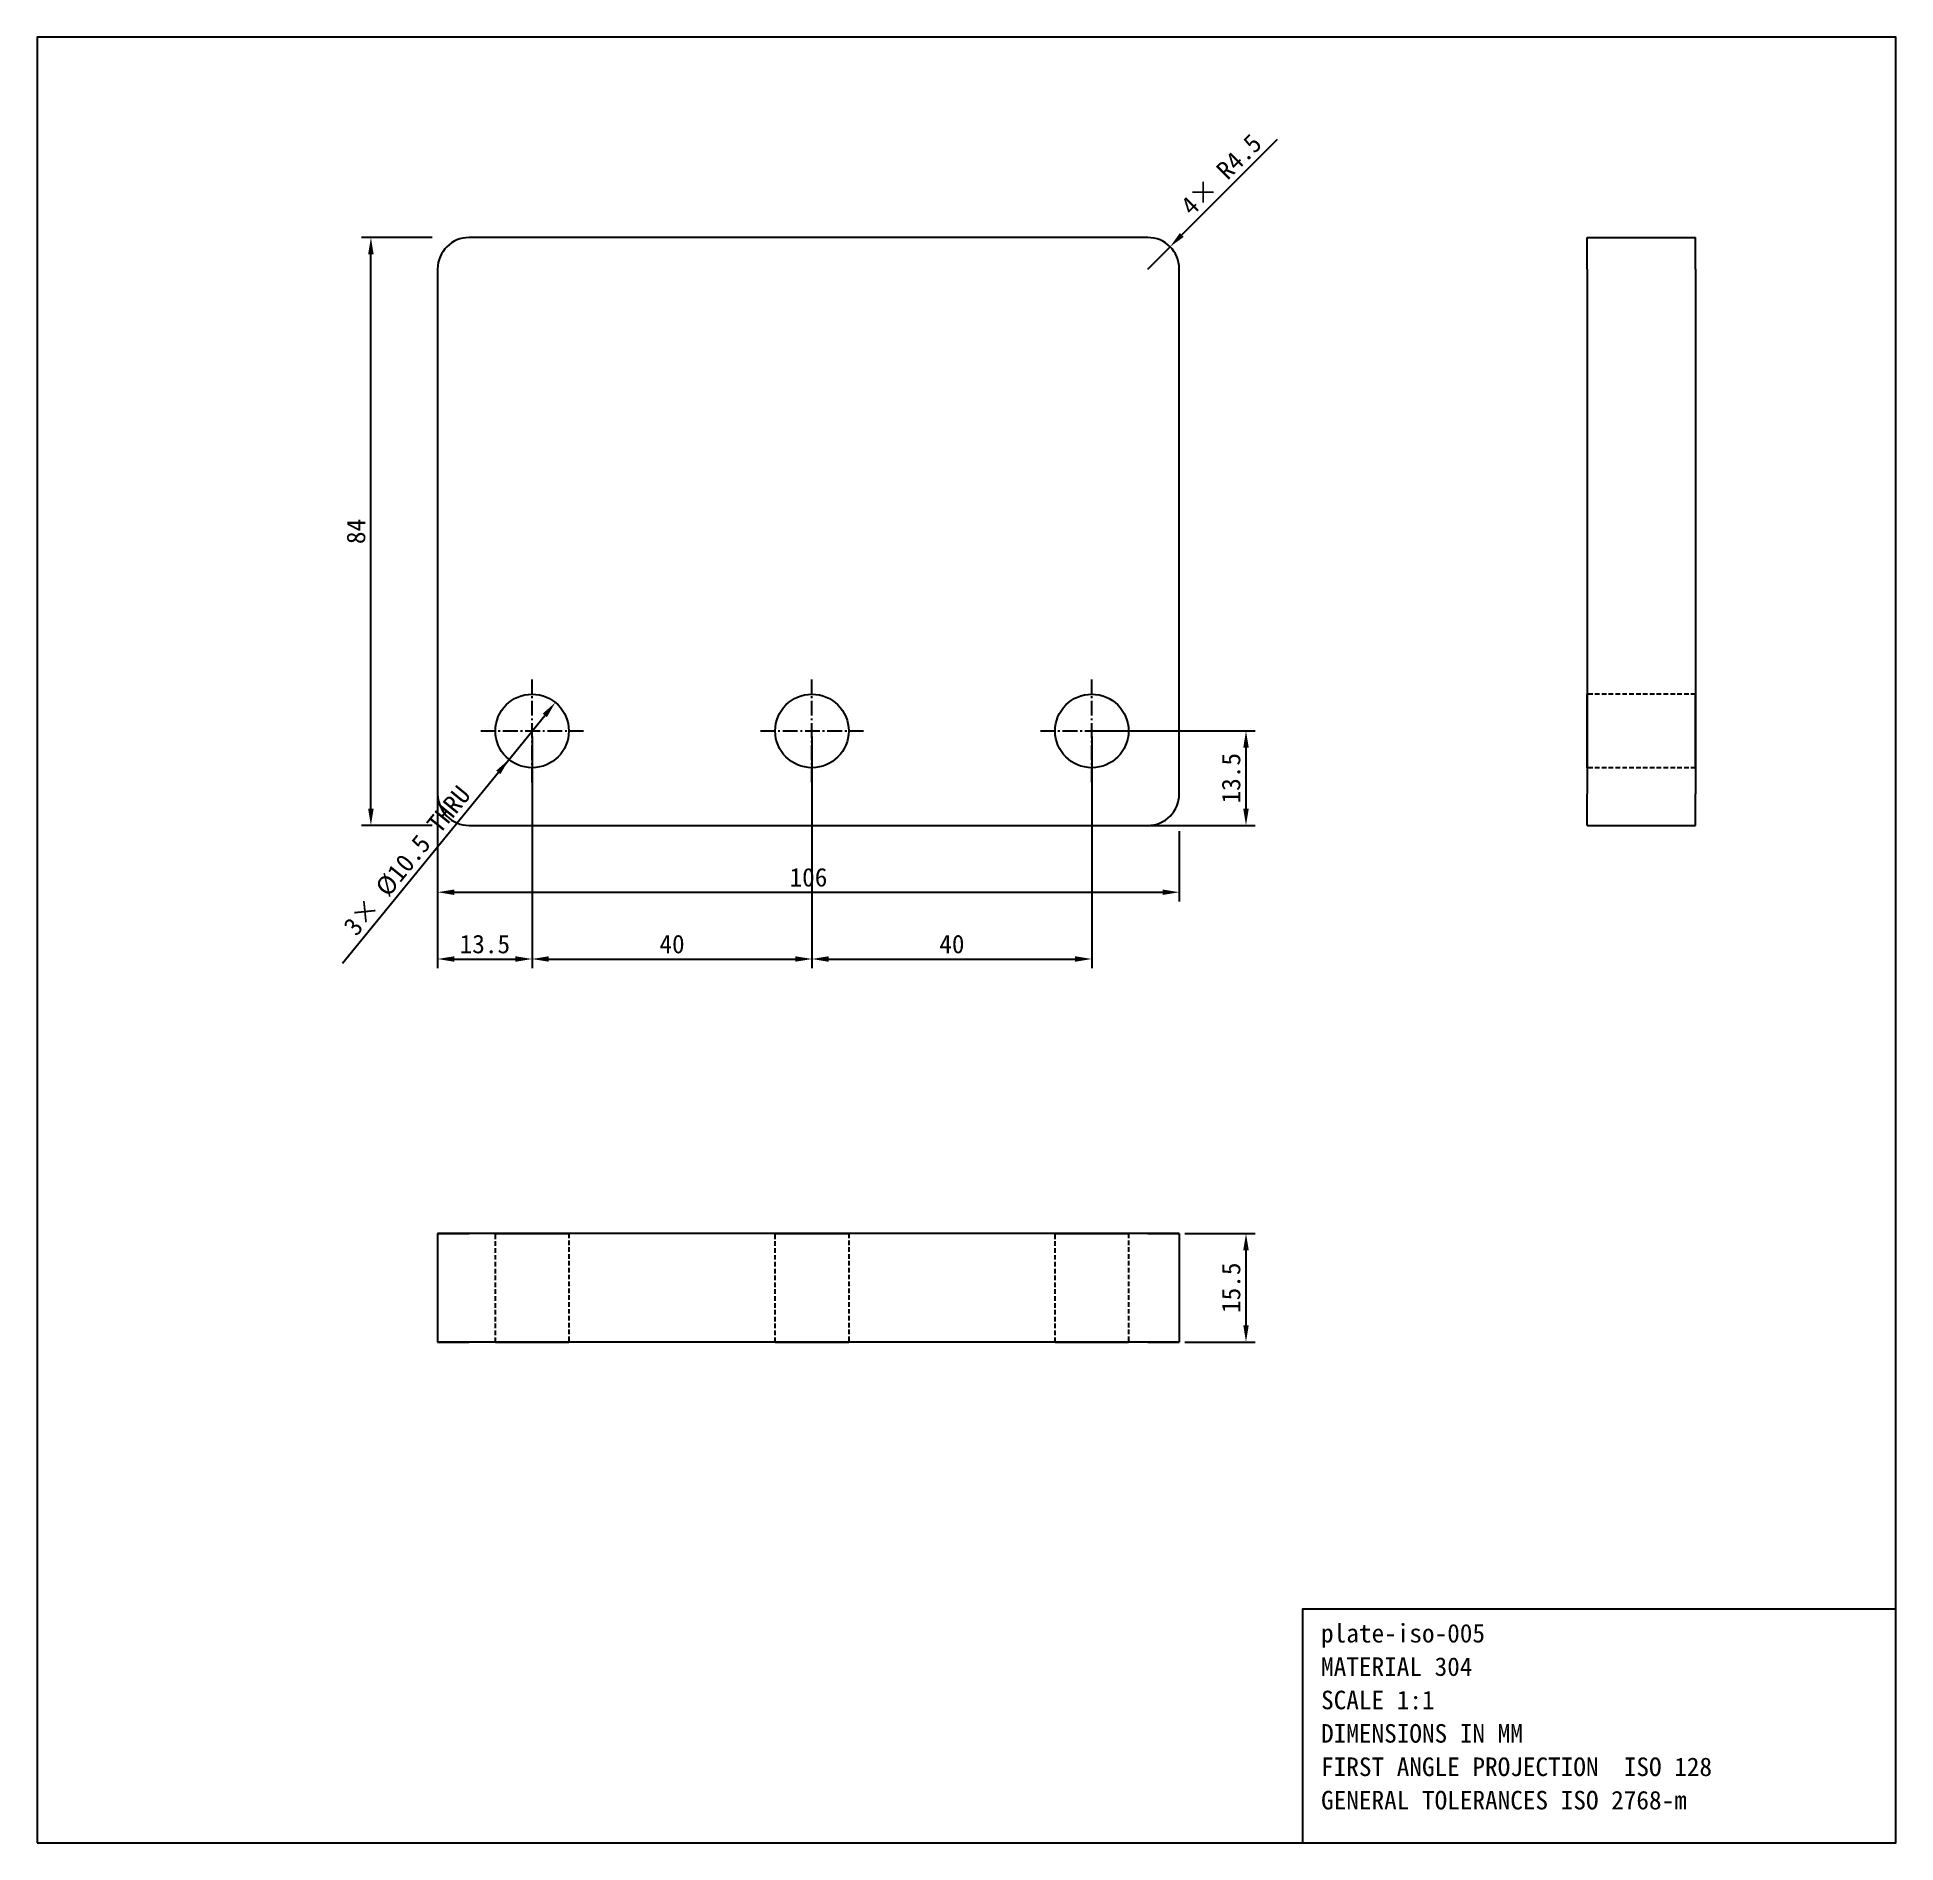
# Model space of a CAD drawing. Header units: millimetres. Extents: x -110 to 155, y -187 to 71.
import ezdxf

# ---------------------------------------------------------------- set-up
doc = ezdxf.new("R2010")
doc.units = ezdxf.units.MM
doc.linetypes.add('CENTER', pattern=[3.18, 2.12, -0.3975, 0.265, -0.3975])
doc.linetypes.add('DASHED', pattern=[0.9805, 0.6625, -0.318])
for name, color, linetype in [('中心线', 1, 'CENTER'), ('尺寸线', 3, 'CONTINUOUS'), ('文字', 7, 'CONTINUOUS'), ('虚线', 7, 'DASHED'), ('轮廓线', 7, 'CONTINUOUS')]:
    doc.layers.add(name, color=color, linetype=linetype)
doc.styles.add('CN', font='simsun.ttc')
doc.dimstyles.get("Standard").update_dxf_attribs({"dimtxt": 2.65, "dimasz": 2.385, "dimexe": 1.325, "dimexo": 0.795, "dimgap": 0.795, "dimtad": 1, "dimdsep": 46, "dimtxsty": 'CN', "dimcen": 2.5, "dimazin": 3, "dimtfac": 1, "dimtmove": 0, "dimatfit": 3})

msp = doc.modelspace()

# ---------------------------------------------------------------- linework, layer by layer
at = {"layer": '中心线'}
for p, q in [((-39.5, -35.85), (-39.5, -21.15)), ((0.5, -35.85), (0.5, -21.15)), ((40.5, -35.85), (40.5, -21.15)), ((-46.85, -28.5), (-32.15, -28.5)), ((-6.85, -28.5), (7.85, -28.5)), ((33.15, -28.5), (47.85, -28.5))]:
    msp.add_line(p, q, dxfattribs=at)
at = {"layer": '虚线'}
for p, q in [((126.8, -23.25), (111.3, -23.25)), ((126.8, -33.75), (111.3, -33.75)), ((-44.75, -115.8), (-44.75, -100.3)), ((-34.25, -100.3), (-34.25, -115.8)), ((-4.75, -115.8), (-4.75, -100.3)), ((5.75, -100.3), (5.75, -115.8)), ((35.25, -115.8), (35.25, -100.3)), ((45.75, -100.3), (45.75, -115.8))]:
    msp.add_line(p, q, dxfattribs=at)
for points in [[(111.3, -33.75), (111.3, -33.673), (111.3, -33.554), (111.3, -33.327), (111.3, -33.022), (111.3, -32.657), (111.3, -32.189), (111.3, -31.69), (111.3, -31.11), (111.3, -30.5), (111.3, -29.853), (111.3, -29.181), (111.3, -28.5), (111.3, -27.819), (111.3, -27.147), (111.3, -26.5), (111.3, -25.89), (111.3, -25.31), (111.3, -24.811), (111.3, -24.343), (111.3, -23.978), (111.3, -23.673), (111.3, -23.446), (111.3, -23.327), (111.3, -23.25)], [(111.3, -23.25), (111.3, -23.269), (111.3, -23.299), (111.3, -23.357), (111.3, -23.436), (111.3, -23.531), (111.3, -23.657), (111.3, -23.794), (111.3, -23.96), (111.3, -24.14), (111.3, -24.339), (111.3, -24.559), (111.3, -24.788), (111.3, -25.044), (111.3, -25.307), (111.3, -25.587), (111.3, -25.879), (111.3, -26.179), (111.3, -26.494), (111.3, -26.813), (111.3, -27.143), (111.3, -27.477), (111.3, -27.815), (111.3, -28.157), (111.3, -28.5)], [(126.8, -33.75), (126.8, -33.673), (126.8, -33.554), (126.8, -33.327), (126.8, -33.022), (126.8, -32.657), (126.8, -32.189), (126.8, -31.69), (126.8, -31.11), (126.8, -30.5), (126.8, -29.853), (126.8, -29.181), (126.8, -28.5), (126.8, -27.819), (126.8, -27.147), (126.8, -26.5), (126.8, -25.89), (126.8, -25.31), (126.8, -24.811), (126.8, -24.343), (126.8, -23.978), (126.8, -23.673), (126.8, -23.446), (126.8, -23.327), (126.8, -23.25)], [(126.8, -23.25), (126.8, -23.269), (126.8, -23.299), (126.8, -23.357), (126.8, -23.436), (126.8, -23.531), (126.8, -23.657), (126.8, -23.794), (126.8, -23.96), (126.8, -24.14), (126.8, -24.339), (126.8, -24.559), (126.8, -24.788), (126.8, -25.044), (126.8, -25.307), (126.8, -25.587), (126.8, -25.879), (126.8, -26.179), (126.8, -26.494), (126.8, -26.813), (126.8, -27.143), (126.8, -27.477), (126.8, -27.815), (126.8, -28.157), (126.8, -28.5)], [(111.3, -28.5), (111.3, -28.843), (111.3, -29.185), (111.3, -29.523), (111.3, -29.857), (111.3, -30.187), (111.3, -30.506), (111.3, -30.821), (111.3, -31.121), (111.3, -31.413), (111.3, -31.693), (111.3, -31.956), (111.3, -32.212), (111.3, -32.441), (111.3, -32.661), (111.3, -32.86), (111.3, -33.04), (111.3, -33.206), (111.3, -33.343), (111.3, -33.469), (111.3, -33.564), (111.3, -33.643), (111.3, -33.701), (111.3, -33.731), (111.3, -33.75)], [(126.8, -28.5), (126.8, -28.843), (126.8, -29.185), (126.8, -29.523), (126.8, -29.857), (126.8, -30.187), (126.8, -30.506), (126.8, -30.821), (126.8, -31.121), (126.8, -31.413), (126.8, -31.693), (126.8, -31.956), (126.8, -32.212), (126.8, -32.441), (126.8, -32.661), (126.8, -32.86), (126.8, -33.04), (126.8, -33.206), (126.8, -33.343), (126.8, -33.469), (126.8, -33.564), (126.8, -33.643), (126.8, -33.701), (126.8, -33.731), (126.8, -33.75)], [(-48.5, -100.3), (-48.794, -100.3), (-49.087, -100.3), (-49.377, -100.3), (-49.663, -100.3), (-49.946, -100.3), (-50.219, -100.3), (-50.489, -100.3), (-50.747, -100.3), (-50.997, -100.3), (-51.237, -100.3), (-51.462, -100.3), (-51.682, -100.3), (-51.878, -100.3), (-52.067, -100.3), (-52.237, -100.3), (-52.392, -100.3), (-52.534, -100.3), (-52.651, -100.3), (-52.759, -100.3), (-52.841, -100.3), (-52.908, -100.3), (-52.958, -100.3), (-52.983, -100.3), (-53, -100.3)], [(-34.25, -100.3), (-34.327, -100.3), (-34.446, -100.3), (-34.673, -100.3), (-34.978, -100.3), (-35.343, -100.3), (-35.811, -100.3), (-36.31, -100.3), (-36.89, -100.3), (-37.5, -100.3), (-38.147, -100.3), (-38.819, -100.3), (-39.5, -100.3), (-40.181, -100.3), (-40.853, -100.3), (-41.5, -100.3), (-42.11, -100.3), (-42.69, -100.3), (-43.189, -100.3), (-43.657, -100.3), (-44.022, -100.3), (-44.327, -100.3), (-44.554, -100.3), (-44.673, -100.3), (-44.75, -100.3)], [(-44.75, -100.3), (-44.673, -100.3), (-44.554, -100.3), (-44.327, -100.3), (-44.022, -100.3), (-43.657, -100.3), (-43.189, -100.3), (-42.69, -100.3), (-42.11, -100.3), (-41.5, -100.3), (-40.853, -100.3), (-40.181, -100.3), (-39.5, -100.3), (-38.819, -100.3), (-38.147, -100.3), (-37.5, -100.3), (-36.89, -100.3), (-36.31, -100.3), (-35.811, -100.3), (-35.343, -100.3), (-34.978, -100.3), (-34.673, -100.3), (-34.446, -100.3), (-34.327, -100.3), (-34.25, -100.3)], [(5.75, -100.3), (5.673, -100.3), (5.554, -100.3), (5.327, -100.3), (5.022, -100.3), (4.657, -100.3), (4.189, -100.3), (3.69, -100.3), (3.11, -100.3), (2.5, -100.3), (1.853, -100.3), (1.181, -100.3), (0.5, -100.3), (-0.181, -100.3), (-0.853, -100.3), (-1.5, -100.3), (-2.11, -100.3), (-2.69, -100.3), (-3.189, -100.3), (-3.657, -100.3), (-4.022, -100.3), (-4.327, -100.3), (-4.554, -100.3), (-4.673, -100.3), (-4.75, -100.3)], [(-4.75, -100.3), (-4.673, -100.3), (-4.554, -100.3), (-4.327, -100.3), (-4.022, -100.3), (-3.657, -100.3), (-3.189, -100.3), (-2.69, -100.3), (-2.11, -100.3), (-1.5, -100.3), (-0.853, -100.3), (-0.181, -100.3), (0.5, -100.3), (1.181, -100.3), (1.853, -100.3), (2.5, -100.3), (3.11, -100.3), (3.69, -100.3), (4.189, -100.3), (4.657, -100.3), (5.022, -100.3), (5.327, -100.3), (5.554, -100.3), (5.673, -100.3), (5.75, -100.3)], [(45.75, -100.3), (45.673, -100.3), (45.554, -100.3), (45.327, -100.3), (45.022, -100.3), (44.657, -100.3), (44.189, -100.3), (43.69, -100.3), (43.11, -100.3), (42.5, -100.3), (41.853, -100.3), (41.181, -100.3), (40.5, -100.3), (39.819, -100.3), (39.147, -100.3), (38.5, -100.3), (37.89, -100.3), (37.31, -100.3), (36.811, -100.3), (36.343, -100.3), (35.978, -100.3), (35.673, -100.3), (35.446, -100.3), (35.327, -100.3), (35.25, -100.3)], [(35.25, -100.3), (35.327, -100.3), (35.446, -100.3), (35.673, -100.3), (35.978, -100.3), (36.343, -100.3), (36.811, -100.3), (37.31, -100.3), (37.89, -100.3), (38.5, -100.3), (39.147, -100.3), (39.819, -100.3), (40.5, -100.3), (41.181, -100.3), (41.853, -100.3), (42.5, -100.3), (43.11, -100.3), (43.69, -100.3), (44.189, -100.3), (44.657, -100.3), (45.022, -100.3), (45.327, -100.3), (45.554, -100.3), (45.673, -100.3), (45.75, -100.3)], [(48.5, -100.3), (48.794, -100.3), (49.087, -100.3), (49.377, -100.3), (49.663, -100.3), (49.946, -100.3), (50.219, -100.3), (50.489, -100.3), (50.747, -100.3), (50.997, -100.3), (51.237, -100.3), (51.462, -100.3), (51.682, -100.3), (51.878, -100.3), (52.067, -100.3), (52.237, -100.3), (52.392, -100.3), (52.534, -100.3), (52.651, -100.3), (52.759, -100.3), (52.841, -100.3), (52.908, -100.3), (52.958, -100.3), (52.983, -100.3), (53, -100.3)], [(-48.5, -115.8), (-48.794, -115.8), (-49.087, -115.8), (-49.377, -115.8), (-49.663, -115.8), (-49.946, -115.8), (-50.219, -115.8), (-50.489, -115.8), (-50.747, -115.8), (-50.997, -115.8), (-51.237, -115.8), (-51.462, -115.8), (-51.682, -115.8), (-51.878, -115.8), (-52.067, -115.8), (-52.237, -115.8), (-52.392, -115.8), (-52.534, -115.8), (-52.651, -115.8), (-52.759, -115.8), (-52.841, -115.8), (-52.908, -115.8), (-52.958, -115.8), (-52.983, -115.8), (-53, -115.8)], [(-34.25, -115.8), (-34.327, -115.8), (-34.446, -115.8), (-34.673, -115.8), (-34.978, -115.8), (-35.343, -115.8), (-35.811, -115.8), (-36.31, -115.8), (-36.89, -115.8), (-37.5, -115.8), (-38.147, -115.8), (-38.819, -115.8), (-39.5, -115.8), (-40.181, -115.8), (-40.853, -115.8), (-41.5, -115.8), (-42.11, -115.8), (-42.69, -115.8), (-43.189, -115.8), (-43.657, -115.8), (-44.022, -115.8), (-44.327, -115.8), (-44.554, -115.8), (-44.673, -115.8), (-44.75, -115.8)], [(-44.75, -115.8), (-44.673, -115.8), (-44.554, -115.8), (-44.327, -115.8), (-44.022, -115.8), (-43.657, -115.8), (-43.189, -115.8), (-42.69, -115.8), (-42.11, -115.8), (-41.5, -115.8), (-40.853, -115.8), (-40.181, -115.8), (-39.5, -115.8), (-38.819, -115.8), (-38.147, -115.8), (-37.5, -115.8), (-36.89, -115.8), (-36.31, -115.8), (-35.811, -115.8), (-35.343, -115.8), (-34.978, -115.8), (-34.673, -115.8), (-34.446, -115.8), (-34.327, -115.8), (-34.25, -115.8)], [(5.75, -115.8), (5.673, -115.8), (5.554, -115.8), (5.327, -115.8), (5.022, -115.8), (4.657, -115.8), (4.189, -115.8), (3.69, -115.8), (3.11, -115.8), (2.5, -115.8), (1.853, -115.8), (1.181, -115.8), (0.5, -115.8), (-0.181, -115.8), (-0.853, -115.8), (-1.5, -115.8), (-2.11, -115.8), (-2.69, -115.8), (-3.189, -115.8), (-3.657, -115.8), (-4.022, -115.8), (-4.327, -115.8), (-4.554, -115.8), (-4.673, -115.8), (-4.75, -115.8)], [(-4.75, -115.8), (-4.673, -115.8), (-4.554, -115.8), (-4.327, -115.8), (-4.022, -115.8), (-3.657, -115.8), (-3.189, -115.8), (-2.69, -115.8), (-2.11, -115.8), (-1.5, -115.8), (-0.853, -115.8), (-0.181, -115.8), (0.5, -115.8), (1.181, -115.8), (1.853, -115.8), (2.5, -115.8), (3.11, -115.8), (3.69, -115.8), (4.189, -115.8), (4.657, -115.8), (5.022, -115.8), (5.327, -115.8), (5.554, -115.8), (5.673, -115.8), (5.75, -115.8)], [(45.75, -115.8), (45.673, -115.8), (45.554, -115.8), (45.327, -115.8), (45.022, -115.8), (44.657, -115.8), (44.189, -115.8), (43.69, -115.8), (43.11, -115.8), (42.5, -115.8), (41.853, -115.8), (41.181, -115.8), (40.5, -115.8), (39.819, -115.8), (39.147, -115.8), (38.5, -115.8), (37.89, -115.8), (37.31, -115.8), (36.811, -115.8), (36.343, -115.8), (35.978, -115.8), (35.673, -115.8), (35.446, -115.8), (35.327, -115.8), (35.25, -115.8)], [(35.25, -115.8), (35.327, -115.8), (35.446, -115.8), (35.673, -115.8), (35.978, -115.8), (36.343, -115.8), (36.811, -115.8), (37.31, -115.8), (37.89, -115.8), (38.5, -115.8), (39.147, -115.8), (39.819, -115.8), (40.5, -115.8), (41.181, -115.8), (41.853, -115.8), (42.5, -115.8), (43.11, -115.8), (43.69, -115.8), (44.189, -115.8), (44.657, -115.8), (45.022, -115.8), (45.327, -115.8), (45.554, -115.8), (45.673, -115.8), (45.75, -115.8)], [(48.5, -115.8), (48.794, -115.8), (49.087, -115.8), (49.377, -115.8), (49.663, -115.8), (49.946, -115.8), (50.219, -115.8), (50.489, -115.8), (50.747, -115.8), (50.997, -115.8), (51.237, -115.8), (51.462, -115.8), (51.682, -115.8), (51.878, -115.8), (52.067, -115.8), (52.237, -115.8), (52.392, -115.8), (52.534, -115.8), (52.651, -115.8), (52.759, -115.8), (52.841, -115.8), (52.908, -115.8), (52.958, -115.8), (52.983, -115.8), (53, -115.8)]]:
    msp.add_lwpolyline(points, dxfattribs=at)
at = {"layer": '轮廓线'}
for p, q in [((48.5, 42), (-48.5, 42)), ((111.3, 42), (126.8, 42)), ((-53, 37.5), (-53, -37.5)), ((53, -37.5), (53, 37.5)), ((111.3, 37.5), (111.3, -37.5)), ((126.8, 37.5), (126.8, -37.5)), ((-48.5, -42), (48.5, -42)), ((111.3, -42), (126.8, -42)), ((-53, -100.3), (-53, -115.8)), ((48.5, -100.3), (-48.5, -100.3)), ((53, -100.3), (53, -115.8)), ((48.5, -115.8), (-48.5, -115.8))]:
    msp.add_line(p, q, dxfattribs=at)
for points in [[(-110.24, -187.35), (155.42, -187.35), (155.42, 70.62), (-110.24, 70.62)], [(70.62, -187.35), (155.42, -187.35), (155.42, -153.96), (70.62, -153.96)]]:
    msp.add_lwpolyline(points, close=True, dxfattribs=at)
for points in [[(111.3, 37.5), (111.3, 37.794), (111.3, 38.087), (111.3, 38.377), (111.3, 38.663), (111.3, 38.946), (111.3, 39.219), (111.3, 39.489), (111.3, 39.747), (111.3, 39.997), (111.3, 40.237), (111.3, 40.462), (111.3, 40.682), (111.3, 40.878), (111.3, 41.067), (111.3, 41.237), (111.3, 41.392), (111.3, 41.534), (111.3, 41.651), (111.3, 41.759), (111.3, 41.841), (111.3, 41.908), (111.3, 41.958), (111.3, 41.983), (111.3, 42)], [(126.8, 37.5), (126.8, 37.794), (126.8, 38.087), (126.8, 38.377), (126.8, 38.663), (126.8, 38.946), (126.8, 39.219), (126.8, 39.489), (126.8, 39.747), (126.8, 39.997), (126.8, 40.237), (126.8, 40.462), (126.8, 40.682), (126.8, 40.878), (126.8, 41.067), (126.8, 41.237), (126.8, 41.392), (126.8, 41.534), (126.8, 41.651), (126.8, 41.759), (126.8, 41.841), (126.8, 41.908), (126.8, 41.958), (126.8, 41.983), (126.8, 42)], [(111.3, -42), (111.3, -41.983), (111.3, -41.958), (111.3, -41.908), (111.3, -41.841), (111.3, -41.759), (111.3, -41.651), (111.3, -41.534), (111.3, -41.392), (111.3, -41.237), (111.3, -41.067), (111.3, -40.878), (111.3, -40.682), (111.3, -40.462), (111.3, -40.237), (111.3, -39.997), (111.3, -39.747), (111.3, -39.489), (111.3, -39.219), (111.3, -38.946), (111.3, -38.663), (111.3, -38.377), (111.3, -38.087), (111.3, -37.794), (111.3, -37.5)], [(126.8, -42), (126.8, -41.983), (126.8, -41.958), (126.8, -41.908), (126.8, -41.841), (126.8, -41.759), (126.8, -41.651), (126.8, -41.534), (126.8, -41.392), (126.8, -41.237), (126.8, -41.067), (126.8, -40.878), (126.8, -40.682), (126.8, -40.462), (126.8, -40.237), (126.8, -39.997), (126.8, -39.747), (126.8, -39.489), (126.8, -39.219), (126.8, -38.946), (126.8, -38.663), (126.8, -38.377), (126.8, -38.087), (126.8, -37.794), (126.8, -37.5)], [(-53, -100.3), (-52.983, -100.3), (-52.958, -100.3), (-52.908, -100.3), (-52.841, -100.3), (-52.759, -100.3), (-52.651, -100.3), (-52.534, -100.3), (-52.392, -100.3), (-52.237, -100.3), (-52.067, -100.3), (-51.878, -100.3), (-51.682, -100.3), (-51.462, -100.3), (-51.237, -100.3), (-50.997, -100.3), (-50.747, -100.3), (-50.489, -100.3), (-50.219, -100.3), (-49.946, -100.3), (-49.663, -100.3), (-49.377, -100.3), (-49.087, -100.3), (-48.794, -100.3), (-48.5, -100.3)], [(53, -100.3), (52.983, -100.3), (52.958, -100.3), (52.908, -100.3), (52.841, -100.3), (52.759, -100.3), (52.651, -100.3), (52.534, -100.3), (52.392, -100.3), (52.237, -100.3), (52.067, -100.3), (51.878, -100.3), (51.682, -100.3), (51.462, -100.3), (51.237, -100.3), (50.997, -100.3), (50.747, -100.3), (50.489, -100.3), (50.219, -100.3), (49.946, -100.3), (49.663, -100.3), (49.377, -100.3), (49.087, -100.3), (48.794, -100.3), (48.5, -100.3)], [(-53, -115.8), (-52.983, -115.8), (-52.958, -115.8), (-52.908, -115.8), (-52.841, -115.8), (-52.759, -115.8), (-52.651, -115.8), (-52.534, -115.8), (-52.392, -115.8), (-52.237, -115.8), (-52.067, -115.8), (-51.878, -115.8), (-51.682, -115.8), (-51.462, -115.8), (-51.237, -115.8), (-50.997, -115.8), (-50.747, -115.8), (-50.489, -115.8), (-50.219, -115.8), (-49.946, -115.8), (-49.663, -115.8), (-49.377, -115.8), (-49.087, -115.8), (-48.794, -115.8), (-48.5, -115.8)], [(53, -115.8), (52.983, -115.8), (52.958, -115.8), (52.908, -115.8), (52.841, -115.8), (52.759, -115.8), (52.651, -115.8), (52.534, -115.8), (52.392, -115.8), (52.237, -115.8), (52.067, -115.8), (51.878, -115.8), (51.682, -115.8), (51.462, -115.8), (51.237, -115.8), (50.997, -115.8), (50.747, -115.8), (50.489, -115.8), (50.219, -115.8), (49.946, -115.8), (49.663, -115.8), (49.377, -115.8), (49.087, -115.8), (48.794, -115.8), (48.5, -115.8)]]:
    msp.add_lwpolyline(points, dxfattribs=at)
for centre in [(-39.5, -28.5), (0.5, -28.5), (40.5, -28.5)]:
    msp.add_circle(centre, 5.25, dxfattribs=at)
for centre, start, end in [((-48.5, 37.5), 90, 180), ((48.5, 37.5), 0, 90), ((-48.5, -37.5), 180, -90), ((48.5, -37.5), -90, 0)]:
    msp.add_arc(centre, 4.5, start, end, dxfattribs=at)

# ---------------------------------------------------------------- texts
at = {"layer": '文字', "style": 'CN'}
for s, p in [('plate-iso-005', (73.27, -158.73)), ('MATERIAL 304', (73.27, -163.5)), ('SCALE 1:1', (73.27, -168.27)), ('DIMENSIONS IN MM', (73.27, -173.04)), ('FIRST ANGLE PROJECTION  ISO 128', (73.27, -177.81)), ('GENERAL TOLERANCES ISO 2768-m', (73.27, -182.58))]:
    msp.add_text(s, height=2.65, dxfattribs=at).set_placement(p)

# ---------------------------------------------------------------- dimensions: what is measured, and where the dimension line sits
at = {"layer": '尺寸线'}
msp.add_radius_dim(center=(48.5, 37.5), mpoint=(51.682, 40.682), text='4× <>', dimstyle='Standard', dxfattribs=at).render()
for base, p1, p2 in [((-62.54, -42), (-53, -42), (-53, 42)), ((62.54, -42), (40.5, -42), (40.5, -28.5)), ((62.54, -115.8), (53, -115.8), (53, -100.3))]:
    msp.add_linear_dim(base=base, p1=p1, p2=p2, angle=90, dimstyle='Standard', dxfattribs=at).render()
msp.add_diameter_dim_2p(p1=(-36.183, -24.431), p2=(-42.817, -32.569), text='3× <> THRU', dimstyle='Standard', dxfattribs=at).render()
for base, p1, p2 in [((-53, -61.08), (-53, -28.5), (-39.5, -28.5)), ((-39.5, -61.08), (-39.5, -28.5), (0.5, -28.5)), ((0.5, -61.08), (0.5, -28.5), (40.5, -28.5)), ((-53, -51.54), (-53, -42), (53, -42))]:
    msp.add_linear_dim(base=base, p1=p1, p2=p2, dimstyle='Standard', dxfattribs=at).render()

doc.saveas('drawing.dxf')
